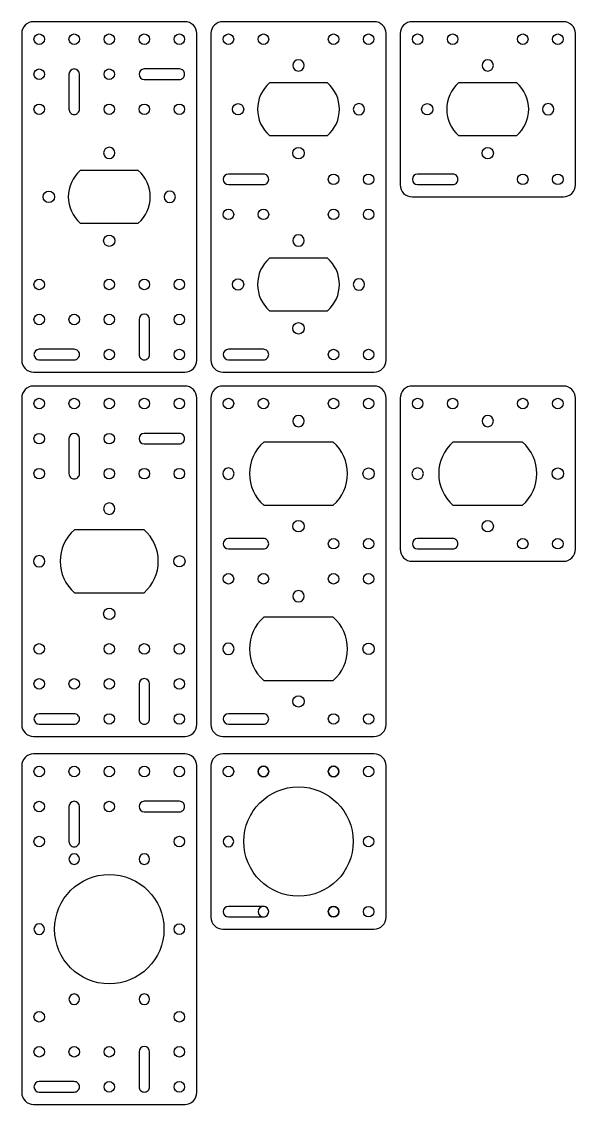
# Model space of a CAD drawing. Extents: x 544 to 790, y -228 to 395.
# Drawn here: x 551.9 to 709.9, y -228.5 to 80.5 of the extents above; entities that cross this region are included whole.
import ezdxf

# ---------------------------------------------------------------- set-up
doc = ezdxf.new("R2010")
doc.units = 0
doc.layers.add('DEFAULT', color=7, linetype='CONTINUOUS')
doc.layers.add('FAB', color=7, linetype='CONTINUOUS')

msp = doc.modelspace()

# ---------------------------------------------------------------- linework, layer by layer
at = {"layer": 'DEFAULT'}
for centre in [(630.86, -153.46), (576.86, -178.46)]:
    msp.add_circle(centre, 15.61, dxfattribs=at)
at = {"layer": 'FAB'}
for points in [[(555.27, 80.54, 0.414214), (551.86, 77.13), (551.86, -16.04, 0.414214), (555.27, -19.46), (598.44, -19.46, 0.414214), (601.86, -16.04), (601.86, 77.13, 0.414214), (598.44, 80.54)], [(609.27, 80.54, 0.414214), (605.86, 77.13), (605.86, -16.04, 0.414214), (609.27, -19.46), (652.44, -19.46, 0.414214), (655.86, -16.04), (655.86, 77.13, 0.414214), (652.44, 80.54)], [(709.86, 77.13, 0.414214), (706.44, 80.54), (663.27, 80.54, 0.414214), (659.86, 77.13), (659.86, 33.96, 0.414214), (663.27, 30.54), (706.44, 30.54, 0.414214), (709.86, 33.96)], [(566.86, 54.04, 0.414214), (568.36, 55.54), (568.36, 65.54, 1), (565.36, 65.54), (565.36, 55.54, 0.414214)], [(598.36, 65.54, 0.414214), (596.86, 67.04), (586.86, 67.04, 1), (586.86, 64.04), (596.86, 64.04, 0.414214)], [(622.56, 63.06, 0.451416), (622.56, 48.03), (639.15, 48.03, 0.451416), (639.15, 63.06)], [(676.56, 63.06, 0.451416), (676.56, 48.03), (693.15, 48.03, 0.451416), (693.15, 63.06)], [(568.56, 38.06, 0.451416), (568.56, 23.03), (585.15, 23.03, 0.451416), (585.15, 38.06)], [(622.36, 35.54, 0.414214), (620.86, 37.04), (610.86, 37.04, 1), (610.86, 34.04), (620.86, 34.04, 0.414214)], [(676.36, 35.54, 0.414214), (674.86, 37.04), (664.86, 37.04, 1), (664.86, 34.04), (674.86, 34.04, 0.414214)], [(622.56, 13.06, 0.451416), (622.56, -1.97), (639.15, -1.97, 0.451416), (639.15, 13.06)], [(586.86, -15.96, 0.414214), (588.36, -14.46), (588.36, -4.46, 1), (585.36, -4.46), (585.36, -14.46, 0.414214)], [(568.36, -14.46, 0.414214), (566.86, -12.96), (556.86, -12.96, 1), (556.86, -15.96), (566.86, -15.96, 0.414214)], [(622.36, -14.46, 0.414214), (620.86, -12.96), (610.86, -12.96, 1), (610.86, -15.96), (620.86, -15.96, 0.414214)], [(555.27, -23.46, 0.414214), (551.86, -26.87), (551.86, -120.04, 0.414214), (555.27, -123.46), (598.44, -123.46, 0.414214), (601.86, -120.04), (601.86, -26.87, 0.414214), (598.44, -23.46)], [(609.27, -23.46, 0.414214), (605.86, -26.87), (605.86, -120.04, 0.414214), (609.27, -123.46), (652.44, -123.46, 0.414214), (655.86, -120.04), (655.86, -26.87, 0.414214), (652.44, -23.46)], [(709.86, -26.87, 0.414214), (706.44, -23.46), (663.27, -23.46, 0.414214), (659.86, -26.87), (659.86, -70.04, 0.414214), (663.27, -73.46), (706.44, -73.46, 0.414214), (709.86, -70.04)], [(566.86, -49.96, 0.414214), (568.36, -48.46), (568.36, -38.46, 1), (565.36, -38.46), (565.36, -48.46, 0.414214)], [(598.36, -38.46, 0.414214), (596.86, -36.96), (586.86, -36.96, 1), (586.86, -39.96), (596.86, -39.96, 0.414214)], [(620.92, -39.46, 0.451416), (620.92, -57.46), (640.79, -57.46, 0.451416), (640.79, -39.46)], [(674.92, -39.46, 0.451416), (674.92, -57.46), (694.79, -57.46, 0.451416), (694.79, -39.46)], [(566.92, -64.46, 0.451416), (566.92, -82.46), (586.79, -82.46, 0.451416), (586.79, -64.46)], [(622.36, -68.46, 0.414214), (620.86, -66.96), (610.86, -66.96, 1), (610.86, -69.96), (620.86, -69.96, 0.414214)], [(676.36, -68.46, 0.414214), (674.86, -66.96), (664.86, -66.96, 1), (664.86, -69.96), (674.86, -69.96, 0.414214)], [(620.92, -89.46, 0.451416), (620.92, -107.46), (640.79, -107.46, 0.451416), (640.79, -89.46)], [(586.86, -119.96, 0.414214), (588.36, -118.46), (588.36, -108.46, 1), (585.36, -108.46), (585.36, -118.46, 0.414214)], [(568.36, -118.46, 0.414214), (566.86, -116.96), (556.86, -116.96, 1), (556.86, -119.96), (566.86, -119.96, 0.414214)], [(622.36, -118.46, 0.414214), (620.86, -116.96), (610.86, -116.96, 1), (610.86, -119.96), (620.86, -119.96, 0.414214)], [(555.27, -128.46, 0.414214), (551.86, -131.87), (551.86, -225.04, 0.414214), (555.27, -228.46), (598.44, -228.46, 0.414214), (601.86, -225.04), (601.86, -131.87, 0.414214), (598.44, -128.46)], [(655.86, -131.87, 0.414214), (652.44, -128.46), (609.27, -128.46, 0.414214), (605.86, -131.87), (605.86, -175.04, 0.414214), (609.27, -178.46), (652.44, -178.46, 0.414214), (655.86, -175.04)], [(566.86, -154.96, 0.414214), (568.36, -153.46), (568.36, -143.46, 1), (565.36, -143.46), (565.36, -153.46, 0.414214)], [(598.36, -143.46, 0.414214), (596.86, -141.96), (586.86, -141.96, 1), (586.86, -144.96), (596.86, -144.96, 0.414214)], [(622.36, -173.46, 0.414214), (620.86, -171.96), (610.86, -171.96, 1), (610.86, -174.96), (620.86, -174.96, 0.414214)], [(586.86, -224.96, 0.414214), (588.36, -223.46), (588.36, -213.46, 1), (585.36, -213.46), (585.36, -223.46, 0.414214)], [(568.36, -223.46, 0.414214), (566.86, -221.96), (556.86, -221.96, 1), (556.86, -224.96), (566.86, -224.96, 0.414214)]]:
    msp.add_lwpolyline(points, format="xyb", close=True, dxfattribs=at)
for centre, radius in [((556.86, 75.54), 1.5), ((566.86, 75.54), 1.5), ((576.86, 75.54), 1.5), ((586.86, 75.54), 1.5), ((596.86, 75.54), 1.5), ((610.86, 75.54), 1.5), ((620.86, 75.54), 1.5), ((640.86, 75.54), 1.5), ((650.86, 75.54), 1.5), ((664.86, 75.54), 1.5), ((674.86, 75.54), 1.5), ((694.86, 75.54), 1.5), ((704.86, 75.54), 1.5), ((556.86, 65.54), 1.5), ((576.86, 65.54), 1.5), ((556.86, 55.54), 1.5), ((576.86, 55.54), 1.5), ((586.86, 55.54), 1.5), ((596.86, 55.54), 1.5), ((613.6, 55.54), 1.62), ((667.6, 55.54), 1.62), ((630.86, 43.02), 1.62), ((684.86, 43.02), 1.62), ((640.86, 35.54), 1.5), ((650.86, 35.54), 1.5), ((694.86, 35.54), 1.5), ((704.86, 35.54), 1.5), ((559.6, 30.54), 1.62), ((610.86, 25.54), 1.5), ((620.86, 25.54), 1.5), ((640.86, 25.54), 1.5), ((650.86, 25.54), 1.5), ((576.86, 18.02), 1.62), ((556.86, 5.54), 1.5), ((576.86, 5.54), 1.5), ((586.86, 5.54), 1.5), ((596.86, 5.54), 1.5), ((613.6, 5.54), 1.62), ((556.86, -4.46), 1.5), ((566.86, -4.46), 1.5), ((576.86, -4.46), 1.5), ((596.86, -4.46), 1.5), ((630.86, -6.98), 1.62), ((576.86, -14.46), 1.5), ((596.86, -14.46), 1.5), ((640.86, -14.46), 1.5), ((650.86, -14.46), 1.5), ((556.86, -28.46), 1.5), ((566.86, -28.46), 1.5), ((576.86, -28.46), 1.5), ((586.86, -28.46), 1.5), ((596.86, -28.46), 1.5), ((610.86, -28.46), 1.5), ((620.86, -28.46), 1.5), ((640.86, -28.46), 1.5), ((650.86, -28.46), 1.5), ((664.86, -28.46), 1.5), ((674.86, -28.46), 1.5), ((694.86, -28.46), 1.5), ((704.86, -28.46), 1.5), ((556.86, -38.46), 1.5), ((576.86, -38.46), 1.5), ((556.86, -48.46), 1.5), ((576.86, -48.46), 1.5), ((586.86, -48.46), 1.5), ((596.86, -48.46), 1.5), ((650.86, -48.46), 1.62), ((704.86, -48.46), 1.62), ((630.86, -63.46), 1.62), ((684.86, -63.46), 1.62), ((640.86, -68.46), 1.5), ((650.86, -68.46), 1.5), ((694.86, -68.46), 1.5), ((704.86, -68.46), 1.5), ((596.86, -73.46), 1.62), ((610.86, -78.46), 1.5), ((620.86, -78.46), 1.5), ((640.86, -78.46), 1.5), ((650.86, -78.46), 1.5), ((576.86, -88.46), 1.62), ((556.86, -98.46), 1.5), ((576.86, -98.46), 1.5), ((586.86, -98.46), 1.5), ((596.86, -98.46), 1.5), ((650.86, -98.46), 1.62), ((556.86, -108.46), 1.5), ((566.86, -108.46), 1.5), ((576.86, -108.46), 1.5), ((596.86, -108.46), 1.5), ((630.86, -113.46), 1.62), ((576.86, -118.46), 1.5), ((596.86, -118.46), 1.5), ((640.86, -118.46), 1.5), ((650.86, -118.46), 1.5), ((556.86, -133.46), 1.5), ((566.86, -133.46), 1.5), ((576.86, -133.46), 1.5), ((586.86, -133.46), 1.5), ((596.86, -133.46), 1.5), ((610.86, -133.46), 1.5), ((620.86, -133.46), 1.5), ((640.86, -133.46), 1.5), ((650.86, -133.46), 1.5), ((556.86, -143.46), 1.5), ((576.86, -143.46), 1.5), ((556.86, -153.46), 1.5), ((596.86, -153.46), 1.5), ((650.86, -153.46), 1.5), ((640.86, -173.46), 1.5), ((650.86, -173.46), 1.5), ((596.86, -178.46), 1.5), ((556.86, -203.46), 1.5), ((596.86, -203.46), 1.5), ((556.86, -213.46), 1.5), ((566.86, -213.46), 1.5), ((576.86, -213.46), 1.5), ((596.86, -213.46), 1.5), ((576.86, -223.46), 1.5), ((596.86, -223.46), 1.5)]:
    msp.add_circle(centre, radius, dxfattribs=at)
at = {"layer": 'FAB', "extrusion": (0, 0, -1)}
for centre, radius in [((-630.86, 68.07), 1.62), ((-684.86, 68.07), 1.62), ((-648.11, 55.54), 1.62), ((-702.11, 55.54), 1.62), ((-576.86, 43.07), 1.62), ((-594.11, 30.54), 1.62), ((-630.86, 18.07), 1.62), ((-648.11, 5.54), 1.62), ((-630.86, -33.45), 1.62), ((-684.86, -33.45), 1.62), ((-610.86, -48.46), 1.62), ((-664.86, -48.46), 1.62), ((-576.86, -58.45), 1.62), ((-556.86, -73.46), 1.62), ((-630.86, -83.45), 1.62), ((-610.86, -98.46), 1.62), ((-620.86, -133.46), 1.5), ((-640.86, -133.46), 1.5), ((-610.86, -153.46), 1.5), ((-566.86, -158.46), 1.5), ((-586.86, -158.46), 1.5), ((-620.86, -173.46), 1.5), ((-640.86, -173.46), 1.5), ((-556.86, -178.46), 1.5), ((-566.86, -198.46), 1.5), ((-586.86, -198.46), 1.5)]:
    msp.add_circle(centre, radius, dxfattribs=at)

doc.saveas('drawing.dxf')
